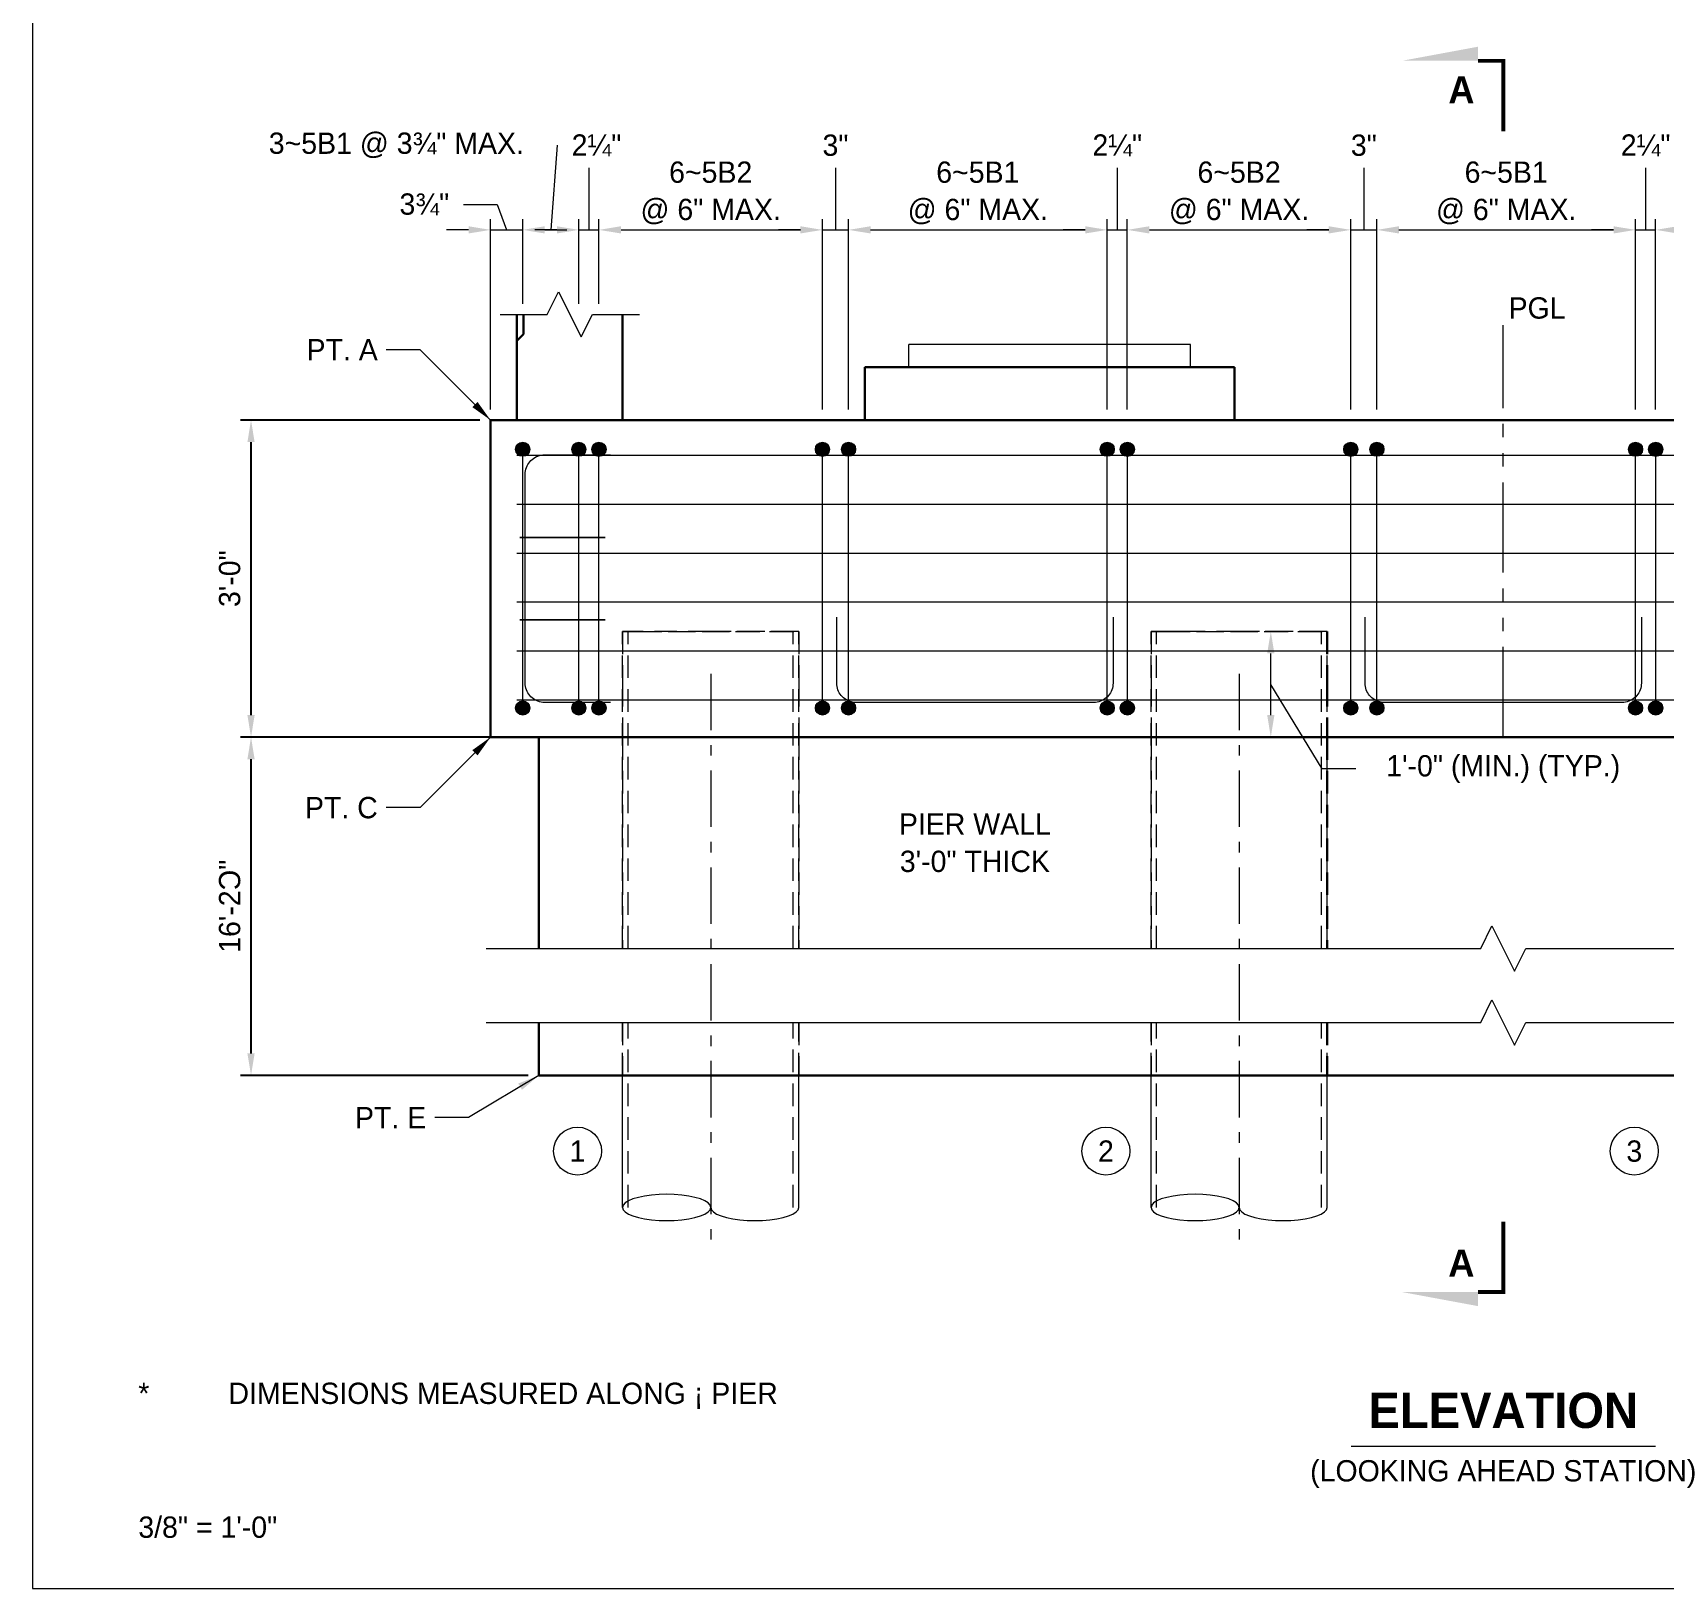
# Model space of a CAD drawing. Extents: x -1 to 861, y -26 to 2.
# Drawn here: x 239 to 254.44, y -25.67 to -10.95 of the extents above; entities that cross this region are included whole.
import ezdxf
from ezdxf.enums import TextEntityAlignment as Align

# ---------------------------------------------------------------- set-up
doc = ezdxf.new("R2010")
doc.units = 21
doc.header["$MEASUREMENT"] = 0
for name, pattern in [('DGN2', [0.12, 0.08, -0.04]), ('DGN4', [0.336, 0.2, -0.053, 0.03, -0.053]), ('DGN6', [0.584, 0.32, -0.056, 0.048, -0.056, 0.048, -0.056])]:
    doc.linetypes.add(name, pattern=pattern)
for name, color, linetype, lineweight in [('BaseLineSurveyPGL', 1, 'DGN6', 9), ('BearingPadMisc', 5, 'Continuous', 15), ('Border', 7, 'Continuous', 15), ('CL_Minor', 7, 'DGN4', 9), ('Dimension', 7, 'Continuous', 9), ('Leader', 7, 'Continuous', 9), ('PileSteel', 30, 'Continuous', 15), ('PileSteel_h', 30, 'DGN2', 15), ('Rebar', 2, 'Continuous', 15), ('SubStrConc', 3, 'Continuous', 30), ('SubStrConc2', 3, 'Continuous', 30), ('SubStrConc2_h', 3, 'DGN2', 30), ('SubStrConc_h', 3, 'DGN2', 30), ('Symbols', 7, 'Continuous', 15), ('TextStructures', 7, 'Continuous', 9)]:
    doc.layers.add(name, color=color, linetype=linetype, lineweight=lineweight)
doc.styles.add('FDOT Bold (Large)', font='FDOTBold.ttf')
doc.styles.add('FDOT Structures', font='FDOT.ttf')
doc.styles.add('FDOT Structures Annotation', font='FDOT.ttf')
doc.styles.add('FDOT Structures Views_SectionArrow', font='FDOTBold.ttf')
doc.dimstyles.new('FDOT Structures Note-Arrow 3-8', dxfattribs={"dimtxt": 0.2016, "dimasz": 0.208267, "dimexe": 0.1008, "dimexo": 0.1008, "dimgap": 0.1008, "dimtad": 1, "dimdec": 3, "dimlfac": 12, "dimzin": 15, "dimlunit": 4, "dimtxsty": 'FDOT Structures Annotation', "dimcen": 2.5, "dimclrd": 256, "dimclre": 256, "dimclrt": 256, "dimazin": 3, "dimtfac": 0.7, "dimtmove": 0, "dimatfit": 1, "dimtfill": 1, "dimfrac": 1, "dimlwd": -1, "dimlwe": -1})

# ---------------------------------------------------------------- blocks, each defined once
blk = doc.blocks.new('_CLOSEDFILLED')
at = {"layer": 'Dimension'}
blk.add_solid([(-1, 0.164), (0, 0), (-1, -0.164)], dxfattribs=at)
blk = doc.blocks.new('*D182')
at = {"layer": 'Dimension'}
for p, q in [((243.125, -12.812), (242.917, -12.812)), ((243.333, -14.512), (243.333, -12.712)), ((243.333, -12.812), (243.638, -12.812)), ((243.638, -13.512), (243.638, -12.712)), ((243.846, -12.812), (244.054, -12.812))]:
    blk.add_line(p, q, dxfattribs=at)
at = {"layer": 'Dimension', "xscale": 0.20826666666666666, "yscale": 0.20826666666666666}
blk.add_blockref('_CLOSEDFILLED', (243.333, -12.812), dxfattribs=at)
at = {"layer": 'Dimension', "xscale": 0.20826666666666666, "yscale": 0.20826666666666666, "rotation": 180}
blk.add_blockref('_CLOSEDFILLED', (243.638, -12.812), dxfattribs=at)
blk = doc.blocks.new('*D183')
at = {"layer": 'Dimension'}
for p, q in [((243.638, -13.512), (243.638, -12.712)), ((243.846, -12.812), (243.961, -12.812)), ((244.169, -13.512), (244.169, -12.712))]:
    blk.add_line(p, q, dxfattribs=at)
at = {"layer": 'Dimension', "xscale": 0.20826666666666666, "yscale": 0.20826666666666666, "rotation": 180}
blk.add_blockref('_CLOSEDFILLED', (243.638, -12.812), dxfattribs=at)
at = {"layer": 'Dimension', "xscale": 0.20826666666666666, "yscale": 0.20826666666666666}
blk.add_blockref('_CLOSEDFILLED', (244.169, -12.812), dxfattribs=at)
blk = doc.blocks.new('*D184')
at = {"layer": 'Dimension'}
for p, q in [((243.961, -12.812), (243.752, -12.812)), ((244.169, -13.512), (244.169, -12.712)), ((244.169, -12.812), (244.359, -12.812)), ((244.359, -13.512), (244.359, -12.712)), ((244.568, -12.812), (244.776, -12.812))]:
    blk.add_line(p, q, dxfattribs=at)
at = {"layer": 'Dimension', "xscale": 0.20826666666666666, "yscale": 0.20826666666666666}
blk.add_blockref('_CLOSEDFILLED', (244.169, -12.812), dxfattribs=at)
at = {"layer": 'Dimension', "xscale": 0.20826666666666666, "yscale": 0.20826666666666666, "rotation": 180}
blk.add_blockref('_CLOSEDFILLED', (244.359, -12.812), dxfattribs=at)
blk = doc.blocks.new('*D185')
at = {"layer": 'Dimension'}
for p, q in [((244.359, -13.512), (244.359, -12.712)), ((244.568, -12.812), (246.266, -12.812)), ((246.474, -14.512), (246.474, -12.712))]:
    blk.add_line(p, q, dxfattribs=at)
at = {"layer": 'Dimension', "xscale": 0.20826666666666666, "yscale": 0.20826666666666666, "rotation": 180}
blk.add_blockref('_CLOSEDFILLED', (244.359, -12.812), dxfattribs=at)
at = {"layer": 'Dimension', "xscale": 0.20826666666666666, "yscale": 0.20826666666666666}
blk.add_blockref('_CLOSEDFILLED', (246.474, -12.812), dxfattribs=at)
blk = doc.blocks.new('*D186')
at = {"layer": 'Dimension'}
for p, q in [((246.266, -12.812), (246.057, -12.812)), ((246.474, -14.512), (246.474, -12.712)), ((246.474, -12.812), (246.721, -12.812)), ((246.721, -14.512), (246.721, -12.712)), ((246.929, -12.812), (247.137, -12.812))]:
    blk.add_line(p, q, dxfattribs=at)
at = {"layer": 'Dimension', "xscale": 0.20826666666666666, "yscale": 0.20826666666666666}
blk.add_blockref('_CLOSEDFILLED', (246.474, -12.812), dxfattribs=at)
at = {"layer": 'Dimension', "xscale": 0.20826666666666666, "yscale": 0.20826666666666666, "rotation": 180}
blk.add_blockref('_CLOSEDFILLED', (246.721, -12.812), dxfattribs=at)
blk = doc.blocks.new('*D187')
at = {"layer": 'Dimension'}
for p, q in [((246.721, -14.512), (246.721, -12.712)), ((246.929, -12.812), (248.961, -12.812)), ((249.169, -14.512), (249.169, -12.712))]:
    blk.add_line(p, q, dxfattribs=at)
at = {"layer": 'Dimension', "xscale": 0.20826666666666666, "yscale": 0.20826666666666666, "rotation": 180}
blk.add_blockref('_CLOSEDFILLED', (246.721, -12.812), dxfattribs=at)
at = {"layer": 'Dimension', "xscale": 0.20826666666666666, "yscale": 0.20826666666666666}
blk.add_blockref('_CLOSEDFILLED', (249.169, -12.812), dxfattribs=at)
blk = doc.blocks.new('*D188')
at = {"layer": 'Dimension'}
for p, q in [((248.961, -12.812), (248.752, -12.812)), ((249.169, -14.512), (249.169, -12.712)), ((249.169, -12.812), (249.359, -12.812)), ((249.359, -14.512), (249.359, -12.712)), ((249.568, -12.812), (249.776, -12.812))]:
    blk.add_line(p, q, dxfattribs=at)
at = {"layer": 'Dimension', "xscale": 0.20826666666666666, "yscale": 0.20826666666666666}
blk.add_blockref('_CLOSEDFILLED', (249.169, -12.812), dxfattribs=at)
at = {"layer": 'Dimension', "xscale": 0.20826666666666666, "yscale": 0.20826666666666666, "rotation": 180}
blk.add_blockref('_CLOSEDFILLED', (249.359, -12.812), dxfattribs=at)
blk = doc.blocks.new('*D189')
at = {"layer": 'Dimension'}
for p, q in [((249.359, -14.512), (249.359, -12.712)), ((249.568, -12.812), (251.266, -12.812)), ((251.474, -14.512), (251.474, -12.712))]:
    blk.add_line(p, q, dxfattribs=at)
at = {"layer": 'Dimension', "xscale": 0.20826666666666666, "yscale": 0.20826666666666666, "rotation": 180}
blk.add_blockref('_CLOSEDFILLED', (249.359, -12.812), dxfattribs=at)
at = {"layer": 'Dimension', "xscale": 0.20826666666666666, "yscale": 0.20826666666666666}
blk.add_blockref('_CLOSEDFILLED', (251.474, -12.812), dxfattribs=at)
blk = doc.blocks.new('*D190')
at = {"layer": 'Dimension'}
for p, q in [((251.266, -12.812), (251.057, -12.812)), ((251.474, -14.512), (251.474, -12.712)), ((251.474, -12.812), (251.721, -12.812)), ((251.721, -14.512), (251.721, -12.712)), ((251.929, -12.812), (252.137, -12.812))]:
    blk.add_line(p, q, dxfattribs=at)
at = {"layer": 'Dimension', "xscale": 0.20826666666666666, "yscale": 0.20826666666666666}
blk.add_blockref('_CLOSEDFILLED', (251.474, -12.812), dxfattribs=at)
at = {"layer": 'Dimension', "xscale": 0.20826666666666666, "yscale": 0.20826666666666666, "rotation": 180}
blk.add_blockref('_CLOSEDFILLED', (251.721, -12.812), dxfattribs=at)
blk = doc.blocks.new('*D191')
at = {"layer": 'Dimension'}
for p, q in [((251.721, -14.512), (251.721, -12.712)), ((251.929, -12.812), (253.961, -12.812)), ((254.169, -14.512), (254.169, -12.712))]:
    blk.add_line(p, q, dxfattribs=at)
at = {"layer": 'Dimension', "xscale": 0.20826666666666666, "yscale": 0.20826666666666666, "rotation": 180}
blk.add_blockref('_CLOSEDFILLED', (251.721, -12.812), dxfattribs=at)
at = {"layer": 'Dimension', "xscale": 0.20826666666666666, "yscale": 0.20826666666666666}
blk.add_blockref('_CLOSEDFILLED', (254.169, -12.812), dxfattribs=at)
blk = doc.blocks.new('*D192')
at = {"layer": 'Dimension'}
for p, q in [((253.961, -12.812), (253.752, -12.812)), ((254.169, -14.512), (254.169, -12.712)), ((254.169, -12.812), (254.359, -12.812)), ((254.359, -14.512), (254.359, -12.712)), ((254.568, -12.812), (254.776, -12.812))]:
    blk.add_line(p, q, dxfattribs=at)
at = {"layer": 'Dimension', "xscale": 0.20826666666666666, "yscale": 0.20826666666666666}
blk.add_blockref('_CLOSEDFILLED', (254.169, -12.812), dxfattribs=at)
at = {"layer": 'Dimension', "xscale": 0.20826666666666666, "yscale": 0.20826666666666666, "rotation": 180}
blk.add_blockref('_CLOSEDFILLED', (254.359, -12.812), dxfattribs=at)
blk = doc.blocks.new('*D193')
at = {"layer": 'Dimension'}
for p, q in [((254.359, -14.512), (254.359, -12.712)), ((254.568, -12.812), (256.266, -12.812)), ((256.474, -14.512), (256.474, -12.712))]:
    blk.add_line(p, q, dxfattribs=at)
at = {"layer": 'Dimension', "xscale": 0.20826666666666666, "yscale": 0.20826666666666666, "rotation": 180}
blk.add_blockref('_CLOSEDFILLED', (254.359, -12.812), dxfattribs=at)
at = {"layer": 'Dimension', "xscale": 0.20826666666666666, "yscale": 0.20826666666666666}
blk.add_blockref('_CLOSEDFILLED', (256.474, -12.812), dxfattribs=at)
blk = doc.blocks.new('*D201')
at = {"layer": 'Dimension'}
blk.add_line((250.717, -17.404), (250.717, -16.821), dxfattribs=at)
at = {"layer": 'Dimension', "xscale": 0.20826666666666666, "yscale": 0.20826666666666666}
for p, rotation in [((250.717, -16.612), 90), ((250.717, -17.612), -90.00000000000001)]:
    blk.add_blockref('_CLOSEDFILLED', p, dxfattribs=dict(at, rotation=rotation))

msp = doc.modelspace()

# ---------------------------------------------------------------- hatches: boundary and pattern name
at = {"layer": 'Rebar'}
h = msp.add_hatch(color=256, dxfattribs=at)
h.dxf.hatch_style = 1
edge = h.paths.add_edge_path()
edge.add_arc((243.637527, -14.888219), 0.066667, 0, 360)
h = msp.add_hatch(color=256, dxfattribs=at)
h.dxf.hatch_style = 1
edge = h.paths.add_edge_path()
edge.add_arc((244.168777, -14.888219), 0.066667, 0, 360)
h = msp.add_hatch(color=256, dxfattribs=at)
h.dxf.hatch_style = 1
edge = h.paths.add_edge_path()
edge.add_arc((244.359384, -14.888392), 0.066667, 0, 360)
h = msp.add_hatch(color=256, dxfattribs=at)
h.dxf.hatch_style = 1
edge = h.paths.add_edge_path()
edge.add_arc((246.473967, -14.888392), 0.066667, 0, 360)
h = msp.add_hatch(color=256, dxfattribs=at)
h.dxf.hatch_style = 1
edge = h.paths.add_edge_path()
edge.add_arc((246.720861, -14.888219), 0.066667, 0, 360)
h = msp.add_hatch(color=256, dxfattribs=at)
h.dxf.hatch_style = 1
edge = h.paths.add_edge_path()
edge.add_arc((249.168777, -14.888219), 0.066667, 0, 360)
h = msp.add_hatch(color=256, dxfattribs=at)
h.dxf.hatch_style = 1
edge = h.paths.add_edge_path()
edge.add_arc((249.359384, -14.888392), 0.066667, 0, 360)
h = msp.add_hatch(color=256, dxfattribs=at)
h.dxf.hatch_style = 1
edge = h.paths.add_edge_path()
edge.add_arc((251.473967, -14.888392), 0.066667, 0, 360)
h = msp.add_hatch(color=256, dxfattribs=at)
h.dxf.hatch_style = 1
edge = h.paths.add_edge_path()
edge.add_arc((251.720861, -14.888219), 0.066667, 0, 360)
h = msp.add_hatch(color=256, dxfattribs=at)
h.dxf.hatch_style = 1
edge = h.paths.add_edge_path()
edge.add_arc((254.168777, -14.888219), 0.066667, 0, 360)
h = msp.add_hatch(color=256, dxfattribs=at)
h.dxf.hatch_style = 1
edge = h.paths.add_edge_path()
edge.add_arc((254.359447, -14.888392), 0.066667, 0, 360)
h = msp.add_hatch(color=256, dxfattribs=at)
h.dxf.hatch_style = 1
edge = h.paths.add_edge_path()
edge.add_arc((243.637527, -17.33631), 0.066667, 0, 360)
h = msp.add_hatch(color=256, dxfattribs=at)
h.dxf.hatch_style = 1
edge = h.paths.add_edge_path()
edge.add_arc((244.168777, -17.33631), 0.066667, 0, 360)
h = msp.add_hatch(color=256, dxfattribs=at)
h.dxf.hatch_style = 1
edge = h.paths.add_edge_path()
edge.add_arc((244.359384, -17.33631), 0.066667, 0, 360)
h = msp.add_hatch(color=256, dxfattribs=at)
h.dxf.hatch_style = 1
edge = h.paths.add_edge_path()
edge.add_arc((246.473967, -17.33631), 0.066667, 0, 360)
h = msp.add_hatch(color=256, dxfattribs=at)
h.dxf.hatch_style = 1
edge = h.paths.add_edge_path()
edge.add_arc((246.720861, -17.33631), 0.066667, 0, 360)
h = msp.add_hatch(color=256, dxfattribs=at)
h.dxf.hatch_style = 1
edge = h.paths.add_edge_path()
edge.add_arc((249.168777, -17.33631), 0.066667, 0, 360)
h = msp.add_hatch(color=256, dxfattribs=at)
h.dxf.hatch_style = 1
edge = h.paths.add_edge_path()
edge.add_arc((249.359384, -17.33631), 0.066667, 0, 360)
h = msp.add_hatch(color=256, dxfattribs=at)
h.dxf.hatch_style = 1
edge = h.paths.add_edge_path()
edge.add_arc((251.473967, -17.33631), 0.066667, 0, 360)
h = msp.add_hatch(color=256, dxfattribs=at)
h.dxf.hatch_style = 1
edge = h.paths.add_edge_path()
edge.add_arc((251.720861, -17.33631), 0.066667, 0, 360)
h = msp.add_hatch(color=256, dxfattribs=at)
h.dxf.hatch_style = 1
edge = h.paths.add_edge_path()
edge.add_arc((254.168777, -17.33631), 0.066667, 0, 360)
h = msp.add_hatch(color=256, dxfattribs=at)
h.dxf.hatch_style = 1
edge = h.paths.add_edge_path()
edge.add_arc((254.359447, -17.33631), 0.066667, 0, 360)

# ---------------------------------------------------------------- linework, layer by layer
at = {"layer": 'BaseLineSurveyPGL', "ltscale": 2.666667}
msp.add_line((252.916707, -17.612351), (252.916707, -13.712351), dxfattribs=at)
at = {"layer": 'BearingPadMisc'}
for points in [[(247.291698, -13.896886), (247.29168, -13.896886)], [(247.29168, -14.110428), (247.29168, -13.896886)], [(247.291698, -13.896886), (247.29168, -13.896886)], [(247.291734, -13.896886), (247.291698, -13.896886)], [(247.291698, -14.110428), (247.291698, -13.896886)], [(247.291734, -13.896886), (247.291716, -13.896886)], [(247.291716, -14.110428), (247.291716, -13.896886)], [(247.291734, -13.896886), (247.291716, -13.896886)], [(249.9584, -13.896886), (247.291734, -13.896886)], [(247.291734, -14.110428), (247.291734, -13.896886)], [(249.9584, -14.110428), (249.9584, -13.896886)]]:
    msp.add_lwpolyline(points, dxfattribs=at)
at = {"layer": 'CL_Minor', "ltscale": 2.666667}
for p, q in [((245.416708, -17.012351), (245.416708, -22.382351)), ((250.416708, -17.012351), (250.416708, -22.382351))]:
    msp.add_line(p, q, dxfattribs=at)
at = {"layer": 'Dimension'}
for points in [[(243.963632, -12.011999), (243.903152, -12.812351)], [(244.264081, -12.223679), (244.264081, -12.812351)], [(246.597414, -12.223679), (246.597414, -12.812351)], [(249.264081, -12.223679), (249.264081, -12.812351)], [(251.597414, -12.223679), (251.597414, -12.812351)], [(254.264112, -12.223679), (254.264112, -12.812351)], [(243.075947, -12.570431), (243.395947, -12.570431), (243.48543, -12.812351)], [(251.523047, -17.913471), (251.203047, -17.913471), (250.716708, -17.112351)]]:
    msp.add_lwpolyline(points, dxfattribs=at)
at = {"layer": 'Leader'}
for points in [[(243.333333, -14.612351), (242.666667, -13.945685), (242.346667, -13.945685)], [(243.333333, -17.612351), (242.666667, -18.279018), (242.346667, -18.279018)], [(243.791676, -20.812351), (243.12501, -21.212351), (242.80501, -21.212351)]]:
    msp.add_lwpolyline(points, dxfattribs=at)
for points in [[(243.333333, -14.612351), (243.161522, -14.489629), (243.210611, -14.44054)], [(243.333333, -17.612351), (243.210611, -17.784163), (243.161522, -17.735074)], [(243.791676, -20.812351), (243.630948, -20.949268), (243.59523, -20.889739)]]:
    msp.add_solid(points, dxfattribs=at)
at = {"layer": 'PileSteel'}
for points in [[(244.583374, -22.062351), (244.583374, -20.812351)], [(246.25004, -22.062351), (246.25004, -20.812351)], [(249.583374, -22.062351), (249.583374, -20.812351)], [(251.25004, -22.062351), (251.25004, -20.812351)], [(245.416708, -22.062351), (245.410378, -22.040645), (245.39158, -22.019599), (245.360885, -21.999851), (245.319226, -21.982003), (245.267869, -21.966596), (245.208374, -21.954098), (245.14255, -21.94489), (245.072395, -21.93925), (245.000041, -21.937351), (244.927688, -21.93925), (244.857533, -21.94489), (244.791708, -21.954098), (244.732213, -21.966596), (244.680856, -21.982003), (244.639197, -21.999851), (244.608502, -22.019599), (244.589704, -22.040645), (244.583374, -22.062351), (244.589704, -22.084057), (244.608502, -22.105104), (244.639197, -22.124851), (244.680856, -22.1427), (244.732213, -22.158107), (244.791708, -22.170605), (244.857533, -22.179813), (244.927688, -22.185452), (245.000041, -22.187351), (245.072395, -22.185452), (245.14255, -22.179813), (245.208374, -22.170605), (245.267869, -22.158107), (245.319226, -22.1427), (245.360885, -22.124851), (245.39158, -22.105104), (245.410378, -22.084057), (245.416708, -22.062351)], [(245.416708, -22.062351), (245.423038, -22.084057), (245.441836, -22.105104), (245.472531, -22.124851), (245.514189, -22.1427), (245.565546, -22.158107), (245.625041, -22.170605), (245.690866, -22.179813), (245.761021, -22.185452), (245.833375, -22.187351), (245.905728, -22.185452), (245.975883, -22.179813), (246.041708, -22.170605), (246.101203, -22.158107), (246.15256, -22.1427), (246.194219, -22.124851), (246.224913, -22.105104), (246.243711, -22.084057), (246.250041, -22.062351)], [(250.416708, -22.062351), (250.410378, -22.040645), (250.39158, -22.019599), (250.360885, -21.999851), (250.319226, -21.982003), (250.267869, -21.966596), (250.208374, -21.954098), (250.14255, -21.94489), (250.072395, -21.93925), (250.000041, -21.937351), (249.927688, -21.93925), (249.857533, -21.94489), (249.791708, -21.954098), (249.732213, -21.966596), (249.680856, -21.982003), (249.639197, -21.999851), (249.608502, -22.019599), (249.589704, -22.040645), (249.583374, -22.062351), (249.589704, -22.084057), (249.608502, -22.105104), (249.639197, -22.124851), (249.680856, -22.1427), (249.732213, -22.158107), (249.791708, -22.170605), (249.857533, -22.179813), (249.927688, -22.185452), (250.000041, -22.187351), (250.072395, -22.185452), (250.14255, -22.179813), (250.208374, -22.170605), (250.267869, -22.158107), (250.319226, -22.1427), (250.360885, -22.124851), (250.39158, -22.105104), (250.410378, -22.084057), (250.416708, -22.062351)], [(250.416708, -22.062351), (250.423038, -22.084057), (250.441836, -22.105104), (250.472531, -22.124851), (250.514189, -22.1427), (250.565546, -22.158107), (250.625041, -22.170605), (250.690866, -22.179813), (250.761021, -22.185452), (250.833375, -22.187351), (250.905728, -22.185452), (250.975883, -22.179813), (251.041708, -22.170605), (251.101203, -22.158107), (251.15256, -22.1427), (251.194219, -22.124851), (251.224913, -22.105104), (251.243711, -22.084057), (251.250041, -22.062351)]]:
    msp.add_lwpolyline(points, dxfattribs=at)
at = {"layer": 'PileSteel_h', "ltscale": 2.666667}
for points in [[(245.41669, -16.612351), (244.583374, -16.612351)], [(244.583374, -16.612351), (244.695028, -16.612351), (245.668523, -16.612351), (246.25004, -16.612351)], [(245.41669, -16.612351), (244.583374, -16.612351)], [(244.583374, -16.612351), (244.695028, -16.612351), (245.668523, -16.612351), (246.25004, -16.612351)], [(244.583374, -16.612351), (244.583374, -17.107351), (244.583374, -17.612351)], [(244.583374, -19.612351), (244.583374, -16.612351)], [(245.416691, -16.612351), (244.635457, -16.612351)], [(244.635457, -16.612351), (244.740133, -16.612351), (245.652784, -16.612351), (246.197957, -16.612351)], [(244.635457, -19.612351), (244.635457, -16.612351)], [(246.25004, -16.612351), (245.41669, -16.612351)], [(246.25004, -16.612351), (245.41669, -16.612351)], [(246.197957, -16.612351), (245.416691, -16.612351)], [(246.197957, -19.612351), (246.197957, -16.612351)], [(246.25004, -16.612351), (246.25004, -17.107351), (246.25004, -17.612351)], [(246.25004, -19.612351), (246.25004, -16.612351)], [(250.41669, -16.612351), (249.583374, -16.612351)], [(249.583374, -16.612351), (249.695028, -16.612351), (250.668523, -16.612351), (251.25004, -16.612351)], [(250.41669, -16.612351), (249.583374, -16.612351)], [(249.583374, -16.612351), (249.695028, -16.612351), (250.668523, -16.612351), (251.25004, -16.612351)], [(249.583374, -16.612351), (249.583374, -17.107351), (249.583374, -17.612351)], [(249.583374, -19.612351), (249.583374, -16.612351)], [(250.416691, -16.612351), (249.889781, -16.612351), (249.635457, -16.612351)], [(249.635457, -16.612351), (249.740133, -16.612351), (250.652784, -16.612351), (251.197957, -16.612351)], [(249.635457, -19.612351), (249.635457, -16.612351)], [(251.25004, -16.612351), (250.41669, -16.612351)], [(251.25004, -16.612351), (250.41669, -16.612351)], [(251.197957, -16.612351), (250.416691, -16.612351)], [(251.197957, -19.612351), (251.197957, -16.612351)], [(251.25004, -19.612351), (251.25004, -16.612351)], [(244.583374, -17.612351), (244.583374, -19.612351)], [(246.25004, -17.612351), (246.25004, -19.612351)], [(249.583374, -17.612351), (249.583374, -19.612351)], [(244.583374, -20.312351), (244.583374, -20.812351)], [(244.583374, -20.812351), (244.583374, -20.312351)], [(244.635457, -22.062351), (244.635457, -20.312351)], [(246.197957, -22.062351), (246.197957, -20.312351)], [(246.25004, -20.312351), (246.25004, -20.812351)], [(246.25004, -20.812351), (246.25004, -20.312351)], [(249.583374, -20.312351), (249.583374, -20.812351)], [(249.583374, -20.812351), (249.583374, -20.312351)], [(249.635457, -22.062351), (249.635457, -20.312351)], [(251.197957, -22.062351), (251.197957, -20.312351)], [(251.25004, -20.812351), (251.25004, -20.312351)]]:
    msp.add_lwpolyline(points, dxfattribs=at)
at = {"layer": 'Rebar'}
for p, q in [((243.637527, -17.33631), (243.637527, -14.888219)), ((244.168777, -17.33631), (244.168777, -14.888219)), ((244.359384, -17.33631), (244.359384, -14.888392)), ((246.473967, -17.33631), (246.473967, -14.888392)), ((246.720861, -17.33631), (246.720861, -14.888219)), ((249.168777, -17.33631), (249.168777, -14.888219)), ((249.359384, -17.33631), (249.359384, -14.888392)), ((251.473967, -17.33631), (251.473967, -14.888392)), ((251.720861, -17.33631), (251.720861, -14.888219)), ((254.168777, -17.33631), (254.168777, -14.888219)), ((254.359447, -17.33631), (254.359447, -14.888392))]:
    msp.add_line(p, q, dxfattribs=at)
for points in [[(262.250009, -14.946075), (243.583342, -14.946075)], [(244.468773, -17.283836), (243.843773, -17.283836), (243.827886, -17.283143), (243.812119, -17.281067), (243.796593, -17.277625), (243.781426, -17.272843), (243.766733, -17.266757), (243.752627, -17.259414), (243.739215, -17.250869), (243.726598, -17.241188), (243.714873, -17.230444), (243.70413, -17.218719), (243.694448, -17.206103), (243.685904, -17.19269), (243.678561, -17.178584), (243.672475, -17.163892), (243.667693, -17.148725), (243.664251, -17.133199), (243.662175, -17.117432), (243.661481, -17.101544), (243.661482, -17.101544), (243.661482, -15.123158), (243.662175, -15.107271), (243.664251, -15.091504), (243.667693, -15.075978), (243.672475, -15.060811), (243.678561, -15.046118), (243.685904, -15.032012), (243.694448, -15.0186), (243.70413, -15.005983), (243.714873, -14.994259), (243.726598, -14.983515), (243.739215, -14.973834), (243.752627, -14.965289), (243.766733, -14.957946), (243.781426, -14.95186), (243.796593, -14.947078), (243.812119, -14.943636), (243.827886, -14.94156), (243.843773, -14.940866), (244.468773, -14.940867)], [(262.250006, -15.409435), (243.58334, -15.409435)], [(244.416673, -15.721856), (243.791673, -15.721856), (243.775786, -15.721856), (243.760019, -15.721856), (243.744493, -15.721856), (243.729326, -15.721856), (243.714634, -15.721856), (243.700528, -15.721856), (243.687116, -15.721856), (243.674499, -15.721856), (243.662775, -15.721856), (243.652031, -15.721856), (243.64235, -15.721856), (243.633806, -15.721856), (243.626463, -15.721856), (243.620378, -15.721856), (243.615596, -15.721856), (243.612154, -15.721856), (243.610079, -15.721856), (243.609385, -15.721856), (243.609446, -15.721856), (243.61014, -15.721856), (243.612216, -15.721856), (243.615659, -15.721856), (243.620441, -15.721856), (243.626527, -15.721856), (243.633871, -15.721856), (243.642416, -15.721856), (243.652097, -15.721856), (243.662841, -15.721856), (243.674566, -15.721856), (243.687183, -15.721856), (243.700596, -15.721856), (243.714702, -15.721856), (243.729395, -15.721856), (243.744562, -15.721856), (243.760088, -15.721856), (243.775855, -15.721856), (243.791742, -15.721856), (244.416742, -15.721856)], [(262.250006, -15.872796), (243.58334, -15.872796)], [(262.250006, -16.336156), (243.58334, -16.336156)], [(244.416673, -16.502846), (243.791673, -16.502846), (243.775786, -16.502846), (243.760019, -16.502846), (243.744493, -16.502846), (243.729326, -16.502846), (243.714634, -16.502846), (243.700528, -16.502846), (243.687116, -16.502846), (243.674499, -16.502846), (243.662775, -16.502846), (243.652031, -16.502846), (243.64235, -16.502846), (243.633806, -16.502846), (243.626463, -16.502846), (243.620378, -16.502846), (243.615596, -16.502846), (243.612154, -16.502846), (243.610079, -16.502846), (243.609385, -16.502846), (243.609446, -16.502846), (243.61014, -16.502846), (243.612216, -16.502846), (243.615659, -16.502846), (243.620441, -16.502846), (243.626527, -16.502846), (243.633871, -16.502846), (243.642416, -16.502846), (243.652097, -16.502846), (243.662841, -16.502846), (243.674566, -16.502846), (243.687183, -16.502846), (243.700596, -16.502846), (243.714702, -16.502846), (243.729395, -16.502846), (243.744562, -16.502846), (243.760088, -16.502846), (243.775855, -16.502846), (243.791742, -16.502846), (244.416742, -16.502846)], [(249.22398, -16.476544), (249.22398, -17.101544), (249.223287, -17.117432), (249.221211, -17.133199), (249.217769, -17.148725), (249.212987, -17.163892), (249.206901, -17.178584), (249.199558, -17.19269), (249.191013, -17.206103), (249.181332, -17.218719), (249.170588, -17.230444), (249.158863, -17.241188), (249.146247, -17.250869), (249.132834, -17.259414), (249.118728, -17.266757), (249.104036, -17.272843), (249.088869, -17.277625), (249.073343, -17.281067), (249.057576, -17.283143), (249.041688, -17.283836), (246.791688, -17.283836), (246.775801, -17.283143), (246.760034, -17.281067), (246.744508, -17.277625), (246.729341, -17.272843), (246.714648, -17.266757), (246.700542, -17.259414), (246.68713, -17.250869), (246.674513, -17.241188), (246.662788, -17.230444), (246.652045, -17.218719), (246.642363, -17.206103), (246.633819, -17.19269), (246.626476, -17.178584), (246.62039, -17.163892), (246.615608, -17.148725), (246.612166, -17.133199), (246.61009, -17.117432), (246.609396, -17.101544), (246.609397, -17.101544), (246.609397, -16.476544)], [(254.22398, -16.476544), (254.22398, -17.101544), (254.223287, -17.117432), (254.221211, -17.133199), (254.217769, -17.148725), (254.212987, -17.163892), (254.206901, -17.178584), (254.199558, -17.19269), (254.191013, -17.206103), (254.181332, -17.218719), (254.170588, -17.230444), (254.158863, -17.241188), (254.146247, -17.250869), (254.132834, -17.259414), (254.118728, -17.266757), (254.104036, -17.272843), (254.088869, -17.277625), (254.073343, -17.281067), (254.057576, -17.283143), (254.041688, -17.283836), (251.791688, -17.283836), (251.775801, -17.283143), (251.760034, -17.281067), (251.744508, -17.277625), (251.729341, -17.272843), (251.714648, -17.266757), (251.700542, -17.259414), (251.68713, -17.250869), (251.674513, -17.241188), (251.662788, -17.230444), (251.652045, -17.218719), (251.642363, -17.206103), (251.633819, -17.19269), (251.626476, -17.178584), (251.62039, -17.163892), (251.615608, -17.148725), (251.612166, -17.133199), (251.61009, -17.117432), (251.609396, -17.101544), (251.609397, -17.101544), (251.609397, -16.476544)], [(262.250006, -16.799517), (243.58334, -16.799517)], [(262.250009, -17.262877), (243.583342, -17.262877)]]:
    msp.add_lwpolyline(points, dxfattribs=at)
for centre in [(243.637527, -14.888219), (244.168777, -14.888219), (244.359384, -14.888392), (246.473967, -14.888392), (246.720861, -14.888219), (249.168777, -14.888219), (249.359384, -14.888392), (251.473967, -14.888392), (251.720861, -14.888219), (254.168777, -14.888219), (254.359447, -14.888392), (243.637527, -17.33631), (244.168777, -17.33631), (244.359384, -17.33631), (246.473967, -17.33631), (246.720861, -17.33631), (249.168777, -17.33631), (249.359384, -17.33631), (251.473967, -17.33631), (251.720861, -17.33631), (254.168777, -17.33631), (254.359447, -17.33631)]:
    msp.add_circle(centre, 0.066667, dxfattribs=at)
at = {"layer": 'SubStrConc'}
for points in [[(243.333415, -14.612351), (243.333332, -14.612351)], [(243.333415, -14.612351), (243.333332, -14.612351)], [(243.333332, -17.612351), (243.333332, -14.612351)], [(262.500082, -14.612351), (243.333415, -14.612351)], [(243.333415, -17.612351), (243.333415, -14.612351)], [(243.333415, -17.612351), (243.333332, -17.612351)], [(262.500082, -17.612351), (243.333415, -17.612351)], [(243.791676, -19.612351), (243.791676, -17.612351)], [(243.791738, -19.612351), (243.791738, -17.612351)], [(243.791676, -20.812351), (243.791676, -20.312351)], [(243.791738, -20.812351), (243.791738, -20.312351)], [(243.791738, -20.812351), (243.791676, -20.812351)], [(243.791738, -20.812351), (243.791676, -20.812351)], [(262.041738, -20.812351), (243.791738, -20.812351)]]:
    msp.add_lwpolyline(points, dxfattribs=at)
at = {"layer": 'SubStrConc2'}
for points in [[(243.583332, -14.612351), (243.583332, -13.612351)], [(243.583348, -13.862351), (243.583348, -13.612351)], [(243.583399, -13.612351), (243.583399, -13.862351)], [(243.583415, -14.612351), (243.583415, -13.612351)], [(244.583415, -14.612351), (244.583415, -13.612351)], [(243.583348, -13.862351), (243.583415, -13.862284)], [(243.583399, -13.862351), (243.583348, -13.862351)], [(243.583399, -13.862351), (243.583415, -13.862336)], [(246.875082, -14.110428), (246.874999, -14.110428)], [(246.874999, -14.612351), (246.874999, -14.110428)], [(246.875082, -14.110428), (246.874999, -14.110428)], [(250.375082, -14.110428), (246.875082, -14.110428)], [(246.875082, -14.612351), (246.875082, -14.110428)], [(250.375082, -14.612351), (250.375082, -14.110428)], [(244.583415, -14.612351), (243.583415, -14.612351)], [(250.375082, -14.612351), (246.875082, -14.612351)]]:
    msp.add_lwpolyline(points, dxfattribs=at)
at = {"layer": 'SubStrConc2_h', "ltscale": 2.666667}
for points in [[(243.645849, -13.799851), (243.645849, -13.612351)], [(243.645898, -13.612351), (243.645898, -13.799851)], [(243.583415, -13.862336), (243.645898, -13.799851)], [(243.583415, -13.862284), (243.645849, -13.799851)]]:
    msp.add_lwpolyline(points, dxfattribs=at)
at = {"layer": 'SubStrConc_h', "ltscale": 2.666667}
for points in [[(251.25004, -16.612351), (251.25004, -17.107351), (251.25004, -17.612351)], [(251.25004, -17.612351), (251.25004, -19.612351)], [(251.25004, -20.312351), (251.25004, -20.812351)]]:
    msp.add_lwpolyline(points, dxfattribs=at)
at = {"layer": 'Symbols', "const_width": 0.037333}
for points in [[(252.916707, -11.879018), (252.916707, -11.212351), (252.676707, -11.212351)], [(252.916707, -22.195685), (252.916707, -22.862351), (252.676707, -22.862351)]]:
    msp.add_lwpolyline(points, dxfattribs=at)
at = {"layer": 'Symbols'}
for points in [[(243.423333, -13.612351), (243.870041, -13.612351), (243.976708, -13.399018), (244.190041, -13.825685), (244.296708, -13.612351), (244.743415, -13.612351)], [(243.291676, -19.612351), (252.703374, -19.612351), (252.810041, -19.399018), (253.023374, -19.825685), (253.130041, -19.612351), (262.541738, -19.612351)], [(243.291676, -20.312351), (252.703374, -20.312351), (252.810041, -20.099018), (253.023374, -20.525685), (253.130041, -20.312351), (262.541738, -20.312351)]]:
    msp.add_lwpolyline(points, dxfattribs=at)
for centre in [(244.156708, -21.529018), (249.156708, -21.529018), (254.156708, -21.529018)]:
    msp.add_circle(centre, 0.226667, dxfattribs=at)
for points in [[(252.676707, -11.212351), (251.956707, -11.212351), (252.676707, -11.079018)], [(252.676707, -22.862351), (251.956707, -22.862351), (252.676707, -22.995685)]]:
    msp.add_solid(points, dxfattribs=at)
at = {"layer": 'TextStructures'}
msp.add_line((251.476976, -24.322354), (254.356438, -24.322354), dxfattribs=at)

# ---------------------------------------------------------------- texts
at = {"layer": 'Border', "style": 'FDOT Structures'}
msp.add_text('3/8" = 1\'-0"', height=0.2016, dxfattribs=at).set_placement((240, -24.986667), align=Align.TOP_LEFT)
at = {"layer": 'Dimension', "char_height": 0.2016, "attachment_point": 5, "line_spacing_factor": 1.05, "style": 'FDOT Structures Annotation', "bg_fill": 3, "box_fill_scale": 1.1, "bg_fill_color": 0}
for s, insert in [('3~5B1 @ 3¾" MAX.', (242.441956, -12.011999)), ('2¼"', (244.335988, -12.011999)), ('3"', (246.597414, -12.011999)), ('2¼"', (249.264081, -12.011999)), ('3"', (251.597414, -12.011999)), ('2¼"', (254.264112, -12.011999)), ('1\'-0" (MIN.) (TYP.)', (252.916708, -17.913471))]:
    msp.add_mtext(s, dxfattribs=dict(at, insert=insert))
at = {"layer": 'TextStructures'}
for s, height, style, p in [('A', 0.256, 'FDOT Structures Views_SectionArrow', (252.520707, -11.486485)), ('1', 0.2016, 'FDOT Structures', (244.156708, -21.529018)), ('2', 0.2016, 'FDOT Structures', (249.156708, -21.529018)), ('3', 0.2016, 'FDOT Structures', (254.156708, -21.529018)), ('A', 0.256, 'FDOT Structures Views_SectionArrow', (252.520707, -22.588218))]:
    msp.add_text(s, height=height, dxfattribs=dict(at, style=style)).set_placement(p, align=Align.MIDDLE_CENTER)
at = {"layer": 'TextStructures', "style": 'FDOT Structures'}
for s, p in [('PGL', (252.967107, -13.712351)), ('*', (240, -23.982351)), ('DIMENSIONS MEASURED ALONG ¡ PIER', (240.853333, -23.982351))]:
    msp.add_text(s, height=0.2016, dxfattribs=at).set_placement(p, align=Align.BOTTOM_LEFT)
for s, p in [('PT. A', (242.266027, -13.945685)), ('PT. C', (242.266027, -18.279018)), ('PT. E', (242.72437, -21.212351))]:
    msp.add_text(s, height=0.2016, dxfattribs=at).set_placement(p, align=Align.MIDDLE_RIGHT)
at = {"layer": 'TextStructures'}
for s, height, style, p in [('ELEVATION', 0.333344, 'FDOT Bold (Large)', (252.916707, -24.249018)), ('(LOOKING AHEAD STATION)', 0.2016, 'FDOT Structures', (252.916707, -24.715474))]:
    msp.add_text(s, height=height, dxfattribs=dict(at, style=style)).set_placement(p, align=Align.BOTTOM_CENTER)
at = {"layer": 'TextStructures', "insert": (247.916708, -18.612351), "char_height": 0.2016, "attachment_point": 5, "line_spacing_factor": 1.05, "style": 'FDOT Structures'}
msp.add_mtext('PIER WALL\\P3\'-0" THICK', dxfattribs=at)

# ---------------------------------------------------------------- dimensions: what is measured, and where the dimension line sits
at = {"layer": 'Dimension'}
for base, p1, p2, picture, middle in [((243.637527, -12.812351), (243.637527, -13.612351), (244.168777, -13.612351), '*D183', (243.903152, -12.812351)), ((244.168777, -12.812351), (244.168777, -13.612351), (244.359384, -13.612351), '*D184', (244.264081, -12.812351)), ((244.359384, -12.812351), (244.359384, -13.612351), (246.473967, -14.612351), '*D185', (245.416676, -12.812351)), ((246.720861, -12.812351), (246.720861, -14.612351), (249.168777, -14.612351), '*D187', (247.944819, -12.812351)), ((249.168777, -12.812351), (249.168777, -14.612351), (249.359384, -14.612351), '*D188', (249.264081, -12.812351)), ((249.359384, -12.812351), (249.359384, -14.612351), (251.473967, -14.612351), '*D189', (250.416676, -12.812351)), ((251.720861, -12.812351), (251.720861, -14.612351), (254.168777, -14.612351), '*D191', (252.944819, -12.812351)), ((254.168777, -12.812351), (254.168777, -14.612351), (254.359447, -14.612351), '*D192', (254.264112, -12.812351)), ((254.359447, -12.812351), (254.359447, -14.612351), (256.473967, -14.612351), '*D193', (255.416707, -12.812351))]:
    dim = msp.add_linear_dim(base=base, p1=p1, p2=p2, text=' ', dimstyle='FDOT Structures Note-Arrow 3-8', dxfattribs=at)
    dim.commit()
    dim.dimension.update_dxf_attribs({"geometry": picture, "text_midpoint": middle})
dim = msp.add_linear_dim(base=(250.716708, -17.612351), p1=(250.716708, -17.612351), p2=(250.716708, -16.612351), angle=90, text=' ', dimstyle='FDOT Structures Note-Arrow 3-8', override={"dimtih": 1, "dimtoh": 1}, dxfattribs=at)
dim.commit()
dim.dimension.update_dxf_attribs({"geometry": '*D201', "text_midpoint": (250.716708, -17.112351)})

# ---------------------------------------------------------------- next in the draw order: texts
at = {"layer": 'Dimension', "char_height": 0.2016, "attachment_point": 5, "line_spacing_factor": 1.05, "style": 'FDOT Structures Annotation', "bg_fill": 3, "box_fill_scale": 1.1, "bg_fill_color": 0}
for s, insert in [('6~5B2\\P@ 6" MAX.', (245.416676, -12.462575)), ('6~5B1\\P@ 6" MAX.', (247.944819, -12.462575)), ('6~5B2\\P@ 6" MAX.', (250.416676, -12.462575)), ('6~5B1\\P@ 6" MAX.', (252.944819, -12.462575))]:
    msp.add_mtext(s, dxfattribs=dict(at, insert=insert))

# ---------------------------------------------------------------- next in the draw order: dimensions: what is measured, and where the dimension line sits
at = {"layer": 'Dimension'}
msp.add_linear_dim(base=(241.066667, -17.612351), p1=(243.333333, -17.612351), p2=(243.333333, -14.612351), angle=90, text='3\'-0"', dimstyle='FDOT Structures Note-Arrow 3-8', dxfattribs=at).render()

# ---------------------------------------------------------------- next in the draw order: dimensions: what is measured, and where the dimension line sits
for base, p1, p2, picture, middle in [((243.333333, -12.812351), (243.333333, -14.612351), (243.637527, -13.612351), '*D182', (243.48543, -12.812351)), ((246.473967, -12.812351), (246.473967, -14.612351), (246.720861, -14.612351), '*D186', (246.597414, -12.812351)), ((251.473967, -12.812351), (251.473967, -14.612351), (251.720861, -14.612351), '*D190', (251.597414, -12.812351))]:
    dim = msp.add_linear_dim(base=base, p1=p1, p2=p2, text=' ', dimstyle='FDOT Structures Note-Arrow 3-8', dxfattribs=at)
    dim.commit()
    dim.dimension.update_dxf_attribs({"geometry": picture, "text_midpoint": middle})
msp.add_linear_dim(base=(241.066667, -20.812351), p1=(243.791676, -20.812351), p2=(243.791676, -17.612351), angle=90, text='16\'-2Ɔ"', dimstyle='FDOT Structures Note-Arrow 3-8', dxfattribs=at).render()

# ---------------------------------------------------------------- next in the draw order: texts
at = {"layer": 'Dimension', "insert": (242.706918, -12.570431), "char_height": 0.2016, "attachment_point": 5, "line_spacing_factor": 1.05, "style": 'FDOT Structures Annotation', "bg_fill": 3, "box_fill_scale": 1.1, "bg_fill_color": 0}
msp.add_mtext('3¾"', dxfattribs=at)

# ---------------------------------------------------------------- next in the draw order: linework, layer by layer
at = {"layer": 'Border'}
msp.add_lwpolyline([(239, -25.666667), (281.266667, -25.666667), (281.266667, 1), (239, 1)], close=True, dxfattribs=at)

doc.saveas('drawing.dxf')
